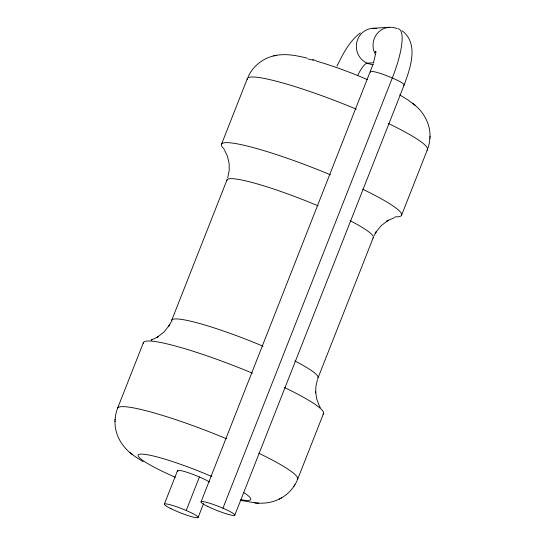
<?xml version="1.0" encoding="UTF-8"?>
<svg xmlns="http://www.w3.org/2000/svg" width="545" height="545" viewBox="0 0 545 545"><rect width="100%" height="100%" fill="white"/><g stroke="black" fill="none" stroke-linecap="round" stroke-linejoin="round"><path stroke-width="0.82" d="M131.168 453.604C121.283 445.926 114.539 433.772 115.015 421.081M115.056 420.004L115.758 414.329L117.011 409.806M427.989 148.049L429.242 143.526L429.944 137.851M429.985 136.775C430.461 124.083 423.717 111.929 413.832 104.252M114.995 421.68L115.077 419.398M429.923 138.457L430.005 136.175M375.641 52.96L375.682 51.203L375.927 52.899M375.478 54.35L373.468 62.9M227.715 177.827L229.2 170.592L229.186 163.773L227.442 156.142L224.383 149.855M317.449 379.531L315.943 386.017L315.684 392.938L315.609 391.501L316.638 398.627L319.247 405.732M372.93 64.644L201.057 501.829M117.577 408.26L143.417 342.607M221.502 144.262L247.348 78.609M171.675 320.385L226.993 179.877M164.331 504.159L177.527 470.635M186.227 510.481L199.422 476.964M198.108 517.437L203.51 503.716M222.939 508.199L392.305 77.983A54.439 13.53 -66.7 0 0 398.15 28.701M234.8 515.188L404.172 84.972C410.174 68.398 419.289 43.777 402.087 30.724M318.007 377.978L373.325 237.47M297.652 479.246L323.498 413.594M401.583 215.248L427.423 149.596M247.982 77.138C252.737 66.238 263.037 58.077 274.653 55.679M170.912 322.197L168.889 325.992L169.788 324.479L169.427 325.093M337.014 66.163C342.846 53.982 349.331 41.257 360.306 32.904M374.088 235.658L376.111 231.857L375.212 233.376L375.573 232.763M297.114 480.533C293.837 487.959 288.107 494.288 280.975 498.178M169.257 325.379L163.888 332.143L156.653 337.628L158.35 336.612L157.784 336.953M375.743 232.477L381.112 225.712L388.347 220.228L386.65 221.243L387.216 220.902M293.775 486.528L294.041 486.12M294.682 485.105L294.947 484.703M157.226 337.28L151.633 339.862M387.774 220.568L394.621 217.591M257.029 503.076C264.788 503.648 272.8 502.429 279.742 498.825M279.21 499.118L281.52 497.885M151.101 340.053L151.919 339.78L151.381 339.957M275.511 55.501C286.145 53.355 297.018 55.638 307.373 58.179M273.604 55.903L276.54 55.283M372.371 28.34L389.055 27.305M373.87 62.777L367.194 63.193A18.149 4.51 -66.7 0 0 357.758 75.312M240.577 500.392L256.497 503.035M254.883 502.933L258.698 503.185M312.721 59.609L316.073 60.577M399.662 94.878L408.042 99.994L415.12 105.308M143.151 461.717L135.385 456.799L129.88 452.548M412.483 103.162L413.744 104.184M131.256 453.665L132.517 454.694M320.044 407.074L320.331 407.537M319.527 406.168L319.786 406.625M373.4 64.569A18.149 17.44 86.4 0 1 356.43 44.608A18.149 17.44 86.4 0 1 376.724 28.565M226.89 180.729A78.637 9.51 21.5 0 1 318.13 205.867M350.108 220.677A78.637 9.51 21.5 0 1 372.855 238.145M172.009 321.891A78.637 9.51 21.5 0 1 262.901 346.15M294.886 360.96A78.637 9.51 21.5 0 1 317.633 378.428M308.252 59.017A60.488 7.317 21.5 0 1 313.334 60.27M316.522 61.142A60.488 7.317 21.5 0 1 367.269 79.543M375.389 54.418A18.149 17.44 86.4 0 1 377.331 33.409A18.149 17.44 86.4 0 1 397.08 28.633M362.697 189.21A96.785 11.704 21.5 0 1 395.07 216.808M224.124 148.996A96.785 11.704 21.5 0 1 330.454 174.795M247.267 79.577A96.785 11.704 21.5 0 1 356.301 109.143M388.544 123.558A96.785 11.704 21.5 0 1 426.919 150.236M370.648 72.26A18.149 2.194 21.5 0 1 388.054 76.232A18.149 2.194 21.5 0 1 403.613 85.224M143.335 343.575A96.785 11.704 21.5 0 1 252.376 373.141M284.613 387.556A96.785 11.704 21.5 0 1 322.987 414.234M117.488 409.22A96.785 11.704 21.5 0 1 226.529 438.786M258.766 453.208A96.785 11.704 21.5 0 1 297.141 479.879M243.452 492.38A60.488 7.317 21.5 0 1 240.761 499.676M175.388 477.297A60.488 7.317 21.5 0 1 140.971 454.101A60.488 7.317 21.5 0 1 211.106 476.235A36.297 9.02 -66.7 0 0 211.889 476.092M178.024 471.507A18.149 2.194 21.5 0 1 188.509 472.781A18.149 2.194 21.5 0 1 209.512 482.059M207.815 506.482A18.149 2.194 21.5 0 0 234.718 515.284A18.149 2.194 21.5 0 0 211.262 503.764A18.149 2.194 21.5 0 0 207.815 506.482M171.103 508.764A18.149 2.194 21.5 0 0 198.005 517.573A18.149 2.194 21.5 0 0 174.55 506.053A18.149 2.194 21.5 0 0 171.103 508.764"/></g></svg>
